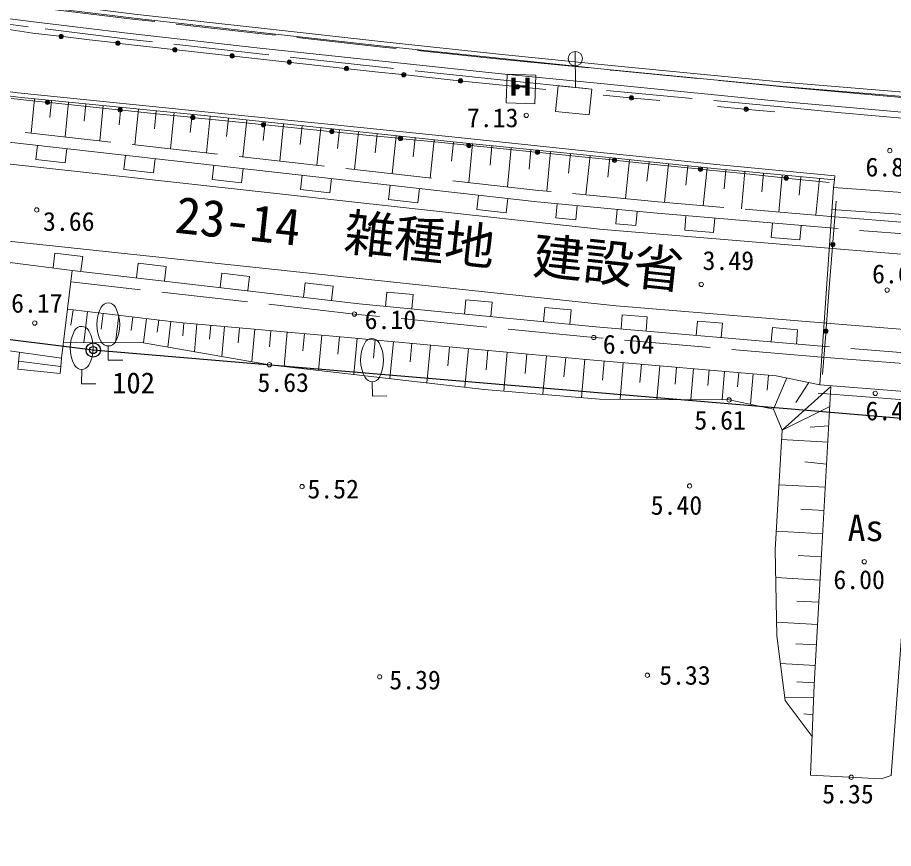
# Model space of a CAD drawing. Units: millimetres, scale not verified. Extents: x -107123 to 114729, y -74161 to 66839.
# Drawn here: x -65466 to -34941, y -7334 to 21635 of the extents above; entities that cross this region are included whole.
import ezdxf
from ezdxf.enums import TextEntityAlignment as Align

# ---------------------------------------------------------------- set-up
doc = ezdxf.new("R2010")
doc.units = ezdxf.units.MM
doc.header["$LTSCALE"] = 500
doc.header["$PDMODE"] = 32
doc.header["$PDSIZE"] = 250
doc.linetypes.add('DASHED', pattern=[7.5, 6, -1.5])
for name, color, linetype, lineweight in [('1-0_一 般', 7, 'Continuous', 9), ('1-2_躯体', 1, 'Continuous', 30), ('1-8_0', 8, 'Continuous', 13)]:
    doc.layers.add(name, color=color, linetype=linetype, lineweight=lineweight)
doc.styles.add('ＭＳ ゴシック', font='')
doc.styles.get('ＭＳ ゴシック').set_extended_font_data('MS Gothic')

msp = doc.modelspace()

# ---------------------------------------------------------------- linework, layer by layer
at = {"layer": '1-0_一 般'}
for p, q in [((-66346.6, 21298.5), (-64935, 21093.7)), ((-64001.4, 20982.5), (-64935, 21093.7)), ((-63889.4, 20969.2), (-62955.8, 20858)), ((-62022.1, 20746.9), (-62955.8, 20858)), ((-61910.1, 20733.5), (-60976.5, 20622.4)), ((-60036.7, 20519.2), (-60976.5, 20622.4)), ((-59923.9, 20506.9), (-58984.1, 20403.7)), ((-58044.3, 20300.6), (-58984.1, 20403.7)), ((-57931.5, 20288.2), (-56991.7, 20185.1)), ((-56049.9, 20081.3), (-56991.7, 20185.1)), ((-46027.2, 19200.7), (-46029.5, 20450.7)), ((-55936.9, 20068.8), (-54995.1, 19965)), ((-54053.3, 19861.1), (-54995.1, 19965)), ((-53940.3, 19848.7), (-52998.5, 19744.8)), ((-52063.1, 19644), (-52998.5, 19744.8)), ((-51950.9, 19632), (-51015.5, 19531.2)), ((-50080.1, 19430.4), (-51015.5, 19531.2)), ((-49967.8, 19418.3), (-49032.4, 19317.6)), ((-48101.5, 19227.2), (-49032.4, 19317.6)), ((-47989.8, 19216.4), (-47058.9, 19126)), ((-44128, 18837.7), (-45056.2, 18927.1)), ((-64497.3, 18686.1), (-65692.4, 18811.1)), ((-64875.5, 18799.1), (-64993.3, 17608.7)), ((-64353.9, 18671.2), (-63158.9, 18546.2)), ((-64280.3, 18740.2), (-64339.2, 18145)), ((-63685.1, 18681.3), (-63804.5, 17474.2)), ((-63081.6, 18621.6), (-63141.3, 18018.1)), ((-44016.6, 18827), (-43088.3, 18737.6)), ((-61963.8, 18421.3), (-63158.9, 18546.2)), ((-62478, 18561.9), (-62599.1, 17337.9)), ((-61866, 18501.4), (-61926.6, 17889.4)), ((-61820.4, 18406.3), (-60625.3, 18281.4)), ((-61254, 18440.8), (-61376.8, 17199.7)), ((-60633.4, 18379.4), (-60694.8, 17758.9)), ((-60012.9, 18318), (-60137.4, 17059.5)), ((-40132.4, 18443.3), (-41071.7, 18527.2)), ((-40019.7, 18433.2), (-39080.4, 18349.4)), ((-59430.2, 18156.5), (-60625.3, 18281.4)), ((-59383.6, 18255.8), (-59445.8, 17626.5)), ((-59286.8, 18141.5), (-58091.8, 18016.6)), ((-58754.3, 18193.5), (-58880.6, 16917.4)), ((-58116.5, 18127.5), (-58183.3, 17489.8)), ((-56965.5, 17903.4), (-58091.8, 18016.6)), ((-57478.8, 18060.7), (-57613.6, 16774.1)), ((-56835.5, 17993.3), (-56902.9, 17350)), ((-56830.3, 17889.8), (-55704, 17776.6)), ((-56192.2, 17925.9), (-56328.1, 16628.7)), ((-54577.7, 17663.5), (-55704, 17776.6)), ((-55543.6, 17858), (-55611.6, 17209.4)), ((-54895, 17790), (-55032, 16482.1)), ((-54241.1, 17721), (-54310.5, 17067.2)), ((-54442.6, 17649.9), (-53316.3, 17536.7)), ((-53587.3, 17651.7), (-53726.9, 16334.5)), ((-52190, 17423.6), (-53316.3, 17536.7)), ((-52928.7, 17581.9), (-52998.5, 16923.3)), ((-52270.1, 17512.1), (-52410.7, 16185.7)), ((-52054.8, 17410), (-50928.5, 17296.8)), ((-51606.9, 17441.8), (-51677.2, 16778.6)), ((-50943.7, 17371.5), (-51085.3, 16035.8)), ((-49802.2, 17183.6), (-50928.5, 17296.8)), ((-50275.9, 17300.7), (-50346.7, 16632.8)), ((-49607.7, 17233.3), (-49740.5, 15883.7)), ((-49667.1, 17170), (-48540.8, 17056.9)), ((-48932.9, 17166.9), (-48999.3, 16492.1)), ((-48258.2, 17100.5), (-48392.9, 15731.3)), ((-47414.5, 16943.7), (-48540.8, 17056.9)), ((-47573.6, 17033.2), (-47640.9, 16348.6)), ((-47279.4, 16930.1), (-46153.1, 16817)), ((-46889, 16965.8), (-47024.7, 15586.2)), ((-46199.2, 16898), (-46267, 16208.2)), ((-44742.2, 16669.7), (-46153.1, 16817)), ((-45509.8, 16826.3), (-45656.1, 15454.5)), ((-44823.9, 16753.1), (-44897, 16067.2)), ((-44572.9, 16652.1), (-43162.1, 16504.8)), ((-44138, 16680), (-44282.8, 15322.3)), ((-43459.1, 16607.6), (-43531.5, 15928.7)), ((-41751.3, 16357.6), (-43162.1, 16504.8)), ((-42780.3, 16535.1), (-42923.6, 15191.4)), ((-42108.4, 16463.5), (-42180.1, 15791.6)), ((-41582, 16339.9), (-40171.1, 16192.7)), ((-41436.6, 16391.8), (-41577, 15075.2)), ((-40777.8, 16325.7), (-40839.3, 15666.5)), ((-40118.6, 16264.3), (-40240, 14961.7)), ((-38760.3, 16045.5), (-40171.1, 16192.7)), ((-39467.4, 16203.6), (-39528.1, 15552.3)), ((-38816.1, 16142.9), (-38936.5, 14851.1)), ((-38591, 16027.8), (-37180.2, 15880.6)), ((-38170.2, 16082.7), (-38230.4, 15436.8)), ((-37524.3, 16022.5), (-37643.7, 14741.4)), ((-36996.4, 15973.3), (-37027.7, 15705.9)), ((-47355.7, 15211.5), (-43175.1, 14809.4)), ((-37051.8, 13808), (-36940.7, 15231.5)), ((-45183.2, 14256.8), (-37069.5, 13580.2)), ((-37065.1, 13637.1), (-37176.1, 12213.5)), ((-63556.7, 12817.1), (-65730.6, 13095.4)), ((-37287.2, 10790), (-37176.1, 12213.5)), ((-63524.8, 11448.7), (-63602.8, 10910.2)), ((-63028.3, 11389.1), (-63159.7, 10293.6)), ((-62480.6, 11323.5), (-62546.2, 10775.7)), ((-37272, 10984.1), (-44604.6, 11580.6)), ((-61932.8, 11257.8), (-62048, 10297)), ((-61452.4, 11200.2), (-61510, 10719.8)), ((-60972, 11142.6), (-61074.4, 10288.4)), ((-60544.9, 11091.4), (-60596.1, 10664.3)), ((-60117.9, 11040.1), (-60225.6, 10142)), ((-59668.2, 10991.3), (-59708.2, 10540.8)), ((-59217.7, 10951.4), (-59303.5, 9982.9)), ((-58733.4, 10908.5), (-58776.4, 10424.2)), ((-58249.2, 10865.6), (-58342.1, 9817)), ((-57724.9, 10819.1), (-57771.4, 10294.8)), ((-57200.6, 10772.6), (-57301.2, 9637.4)), ((-56633, 10722.3), (-56683.3, 10154.7)), ((-56065.4, 10672), (-56171.8, 9471.8)), ((-55465.3, 10618.8), (-55518.5, 10018.7)), ((-54865.2, 10565.6), (-54974.4, 9333.2)), ((-54248.9, 10511), (-54303.6, 9894.8)), ((-53632.8, 10455.6), (-53749.8, 9191.4)), ((-53000.6, 10397.1), (-53059.1, 9765)), ((-37300.5, 10619.1), (-37411.6, 9195.6)), ((-63871.1, 10291.5), (-61139.9, 10299.7)), ((-62302.4, 10183.9), (-62301.6, 9683.9)), ((-52368.5, 10338.6), (-52488.2, 9045.3)), ((-51721.9, 10278.8), (-51781.7, 9632.1)), ((-51075.2, 10219), (-51197.7, 8895.9)), ((-50413.7, 10157.7), (-50474.9, 9496.2)), ((-49752.2, 10096.5), (-49877.5, 8743.1)), ((-49075.5, 10033.9), (-49138.1, 9357.2)), ((-48398.8, 9971.3), (-48524.8, 8609.8)), ((-47718.1, 9908.3), (-47781.1, 9227.5)), ((-47037.3, 9845.3), (-47161.9, 8498.9)), ((-46364.1, 9782.9), (-46426.4, 9109.8)), ((-63936.8, 9764), (-63962.5, 9471.1)), ((-62301.6, 9683.9), (-61801.6, 9684.7)), ((-45690.9, 9720.6), (-45814.1, 8389.2)), ((-45024.9, 9662.4), (-45081.9, 8996.3)), ((-44358.7, 9605.3), (-44468, 8330.2)), ((-43721.1, 9550.7), (-43775.8, 8913.1)), ((-43083.6, 9496.1), (-43184.2, 8321.7)), ((-63230.7, 9367.8), (-63231.8, 8867.8)), ((-42496.4, 9445.8), (-42546.7, 8858.6)), ((-41909.2, 9395.5), (-42001.8, 8313.9)), ((-41368.4, 9349.2), (-41414.7, 8808.4)), ((-40827.6, 9302.8), (-40912.9, 8306.8)), ((-40329.6, 9260.2), (-40372.2, 8762.1)), ((-39831.5, 9217.5), (-39923, 8149.8)), ((-39297.7, 9171.8), (-39343.4, 8637.9)), ((-63231.8, 8867.8), (-62731.8, 8866.7)), ((-53102.1, 8939.3), (-53096.1, 8439.4)), ((-39120.4, 7982.9), (-38651.7, 9068.4)), ((-37892.9, 8907.5), (-38341.2, 8208.5)), ((-37121.1, 8768.5), (-38822.8, 7250.9)), ((-53096.1, 8439.4), (-52596.1, 8445.4)), ((-38822.8, 7250.9), (-37159.7, 8070.3)), ((-37196.4, 7404.8), (-37847.9, 7350.6)), ((-37228.4, 6825.7), (-38841.6, 6920)), ((-37270.4, 6065.1), (-38032.1, 6145.8)), ((-37315.1, 5256.8), (-38931.2, 5346)), ((-37359.7, 4448.7), (-38167.8, 4493.3)), ((-37404.3, 3640.6), (-39023.2, 3730)), ((-37449.6, 2831.2), (-38259, 2877.6)), ((-37496.1, 2021.8), (-39042.9, 2110.5)), ((-37540.4, 1248.4), (-38313.9, 1292.7)), ((-37584.8, 475), (-39014.4, 557)), ((-37625.8, -239.9), (-38340.6, -198.8)), ((-37666.8, -954.7), (-38883, -884.9)), ((-37701.7, -1562.7), (-38309.8, -1527.9)), ((-37724, -2086.1), (-38732.7, -2059.5)), ((-37747.9, -2677.5), (-38058.9, -2639.4))]:
    msp.add_line(p, q, dxfattribs=at)
at = {"layer": '1-0_一 般', "linetype": 'DASHED'}
for p, q in [((-37120.9, 14697), (-33099.9, 14374.6)), ((-37083.7, 14944.1), (-33102.5, 14663.5)), ((-33129.5, 13975.7), (-37154.8, 14298.5)), ((-37069.5, 13580.2), (-33291.8, 13265.2)), ((-37272, 10984.1), (-33470.9, 10674.9)), ((-33434.8, 9856.6), (-37452.4, 10176.7)), ((-37588.1, 9806.8), (-33462.1, 9488.7)), ((-37564.4, 8539.9), (-33586.9, 8232))]:
    msp.add_line(p, q, dxfattribs=at)
at = {"layer": '1-0_一 般'}
for points in [[(-102585.9, 27184), (-92676, 25816.1), (-85006.3, 24761.3), (-79953.5, 24062.1), (-76934.1, 23662.2), (-70966.1, 22858.6), (-64763.5, 22019.7), (-61407, 21608.1), (-56891.6, 21104.4), (-52716.9, 20641.7), (-48587.3, 20200.8), (-44796.8, 19810.9), (-38800.4, 19226), (-36843.2, 19067.2), (-30679.3, 18558.3), (-25906.8, 18199.5), (-19715.1, 17749.8), (-15098.3, 17423), (-7594.2, 16887.1), (-3507.2, 16588.2), (6480.1, 15806), (11735.8, 15350.9), (17843.1, 14775.3), (26385.1, 13996.8)], [(26398.8, 14146.2), (17857, 14924.7), (11749.3, 15500.3), (6492.5, 15955.5), (-3495.9, 16737.8), (-7583.4, 17036.7), (-15087.7, 17572.7), (-19704.3, 17899.4), (-25895.7, 18349.1), (-30667.5, 18707.9), (-36830.9, 19216.7), (-38787.1, 19375.4), (-44781.8, 19960.2), (-48571.7, 20350), (-52700.7, 20790.9), (-56875, 21253.5), (-61389.6, 21757.1), (-64744.4, 22168.5), (-70946, 23007.2), (-76914.2, 23810.9), (-79933.4, 24210.7), (-84985.8, 24909.9), (-92655.6, 25964.7), (-102565.4, 27332.6)], [(-80055.7, 23527), (-77050.8, 23108), (-71119.5, 22291.1), (-64998.7, 21494.6), (-61542.9, 21080.7), (-57017.1, 20565.7), (-52977.8, 20132.1), (-48717.9, 19678.8)], [(-92103.3, 21120.4), (-88481, 20073.3), (-86213.2, 19538.4), (-81386.9, 18489.5), (-77317.2, 17893.7), (-74174.2, 17447.8), (-64546.4, 16398.6), (-45183.2, 14256.8)], [(-73575.8, 20071.3), (-71546.3, 19796.7), (-65452.4, 19014.2), (-58700.7, 18320.1), (-54536.3, 17902.7), (-49997.7, 17437.3), (-45932.3, 17011.2)], [(-45976.2, 16876), (-50059, 17277.7), (-54613.6, 17760.5), (-58616.5, 18179.9), (-65446.3, 18855.6), (-71557.2, 19664.4)], [(-20542.8, 17193.4), (-25888.5, 17596), (-30574.1, 17970.2), (-32572.6, 18151.6), (-36863.9, 18530.2), (-38848.8, 18711), (-44786.7, 19296.2), (-48717.9, 19678.8)], [(-44604.6, 11580.6), (-67427.3, 14015.2), (-75206.9, 15057.9), (-79050, 15571.3), (-83200.4, 16109.2), (-85599.2, 16617.3), (-89309.4, 17543.1), (-92180.2, 18491.1)], [(-71945.5, 17992.4), (-47355.7, 15211.5), (-43175.1, 14809.4), (-37154.8, 14298.5)], [(-64773.5, 17181.3), (-64829.7, 16684.4), (-63805.1, 16568.6), (-63748.9, 17065.4)], [(-61699.8, 16833.7), (-61755.9, 16336.8), (-60731.4, 16221), (-60675.2, 16717.8)], [(-45932.3, 17011.2), (-41103.5, 16507.2), (-36979.1, 16120.3), (-36996.4, 15973.3), (-41087.7, 16354.6), (-45976.2, 16876)], [(-58626, 16486), (-58682.2, 15989.2), (-57657.6, 15873.3), (-57601.5, 16370.2)], [(-55552.3, 16138.4), (-55608.5, 15641.6), (-54583.9, 15525.7), (-54527.7, 16022.6)], [(-52478.6, 15790.8), (-52534.8, 15294), (-51510.2, 15178.1), (-51454, 15674.9)], [(-49404.9, 15443.2), (-49461, 14946.4), (-48436.5, 14830.5), (-48380.3, 15327.3)], [(-46658.9, 15144.4), (-46706.8, 14646.7), (-46010, 14579.7), (-45962.2, 15077.4)], [(-44568.6, 14943.4), (-44616.5, 14445.7), (-43919.7, 14378.7), (-43871.9, 14876.4)], [(-42171.7, 14724.2), (-42214, 14226), (-41210.6, 14140.9), (-41168.3, 14639.1)], [(-39161.5, 14468.8), (-39203.8, 13970.6), (-38200.4, 13885.4), (-38158.2, 14383.6)], [(-63254.8, 12805.5), (-63195.8, 13302), (-64165.4, 13417.1), (-64224.4, 12920.6)], [(-65730.6, 13095.4), (-66089.1, 10057.9), (-63936.8, 9764), (-63556.7, 12817.1)], [(-60345.8, 12460.2), (-60286.9, 12956.7), (-61256.5, 13071.8), (-61315.5, 12575.3)], [(-63556.7, 12817.1), (-53558.4, 11654.4), (-45308.2, 10852.3), (-37452.4, 10176.7)], [(-57436.9, 12114.8), (-57378, 12611.3), (-58347.6, 12726.4), (-58406.6, 12229.9)], [(-54528, 11769.5), (-54469.1, 12266), (-55438.7, 12381.1), (-55497.6, 11884.6)], [(-51725, 11476.1), (-51676.6, 11973.8), (-52593.3, 12062.9), (-52641.7, 11565.3)], [(-37452.4, 10176.7), (-45308.2, 10852.3), (-53558.4, 11654.4)], [(-48974.9, 11208.8), (-48926.5, 11706.4), (-49843.2, 11795.5), (-49891.6, 11297.9)], [(-63724.1, 11472.6), (-59831.5, 11005.8), (-53825.4, 10473.5), (-45517.3, 9704.6), (-39032.2, 9149), (-37505.8, 8825.5)], [(-46224.8, 10941.4), (-46176.5, 11439), (-47093.1, 11528.2), (-47141.5, 11030.5)], [(-43562.4, 10702.1), (-43519.6, 11200.3), (-44392.5, 11275.4), (-44435.3, 10777.2)], [(-40943.9, 10477), (-40901, 10975.1), (-41773.9, 11050.2), (-41816.7, 10552)], [(-38325.3, 10251.8), (-38282.5, 10749.9), (-39155.3, 10825), (-39198.2, 10326.8)], [(-37778.4, -3432), (-38718.3, -2172.1), (-39005.6, 73.6), (-39060.6, 3074.4), (-38822.8, 7250.9), (-39120.4, 7982.9), (-40669.6, 8305.2), (-45183.6, 8334.9), (-49201.1, 8664.8), (-56687.1, 9531.4), (-61139.9, 10299.7)], [(-65395.6, 9963.2), (-65459.8, 9377.6), (-63984.4, 9226.9), (-63962.5, 9471.1), (-65429.1, 9658)], [(-33965.1, 8519), (-34275.9, 4773.4), (-34617.5, 688.9), (-35020.3, -4791.8), (-35374.2, -4904.6), (-37832.9, -4777), (-37705.3, -1625.6), (-37432.9, 3122.6), (-37121.1, 8768.5)]]:
    msp.add_lwpolyline(points, dxfattribs=at)
at = {"layer": '1-0_一 般', "linetype": 'DASHED'}
for points in [[(-48629.6, 19462.5), (-52986.3, 19924.5), (-57031.9, 20370), (-61526.5, 20868.3), (-65090.8, 21308.9), (-71095.4, 22117.4), (-76989, 22926.9), (-80114.3, 23348.3), (-84859.2, 23995.1), (-92676.9, 25055.9), (-102612.5, 26428.9)], [(-48545, 20174.5), (-52746.6, 20606.6), (-56954, 21069.5), (-61454.6, 21580.7), (-64792.9, 21987), (-71021.1, 22786.3), (-76941, 23593.7), (-79993, 24026.7)], [(-48545, 20174.5), (-44745.9, 19794.2), (-38783, 19219.1), (-36852.2, 19038.9), (-32506, 18653.1), (-30673.2, 18499), (-25926.9, 18101.7), (-20505.9, 17702.7)], [(-48629.6, 19462.5), (-44940, 19094.4), (-38861.3, 18518.6), (-36876.7, 18328.4), (-32590.1, 17948.4), (-30576.4, 17770.9), (-25812.4, 17392.8), (-20455, 16990.2)], [(-37120.9, 14697), (-43139, 15207.7), (-47314.1, 15609.3), (-71900.6, 18389.8)], [(-37588.1, 9806.8), (-45384.1, 10479.8), (-53726.6, 11297.4), (-63601, 12420.4)]]:
    msp.add_lwpolyline(points, dxfattribs=at)
at = {"layer": '1-0_一 般'}
for points in [[(-48434.4, 18661.2), (-47434.9, 18627.9), (-47401.6, 19627.4), (-48401, 19660.7)], [(-37505.8, 8825.5), (-33533.9, 8519.6), (-33022.9, 15414.6), (-37027.7, 15705.9)]]:
    msp.add_lwpolyline(points, close=True, dxfattribs=at)
at = {"layer": '1-0_一 般', "linetype": 'DASHED'}
msp.add_lwpolyline([(-46716.4, 18359.7), (-45542.4, 18240.7), (-45451.7, 19136.1), (-46625.7, 19255.1)], close=True, dxfattribs=at)
at = {"layer": '1-0_一 般'}
for centre, radius in [((-63945.4, 20975.9), 75), ((-63945.4, 20975.9), 49.5), ((-63945.4, 20975.9), 24.5), ((-61966.1, 20740.2), 75), ((-61966.1, 20740.2), 49.5), ((-61966.1, 20740.2), 24.5), ((-59980.3, 20513.1), 75), ((-59980.3, 20513.1), 49.5), ((-59980.3, 20513.1), 24.5), ((-57987.9, 20294.4), 75), ((-57987.9, 20294.4), 49.5), ((-57987.9, 20294.4), 24.5), ((-55993.4, 20075), 75), ((-46029, 20200.7), 250), ((-55993.4, 20075), 49.5), ((-55993.4, 20075), 24.5), ((-53996.8, 19854.9), 75), ((-53996.8, 19854.9), 49.5), ((-53996.8, 19854.9), 24.5), ((-52007, 19638), 75), ((-52007, 19638), 49.5), ((-52007, 19638), 24.5), ((-50024, 19424.4), 75), ((-50024, 19424.4), 49.5), ((-50024, 19424.4), 24.5), ((-48045.7, 19221.8), 75), ((-48045.7, 19221.8), 49.5), ((-48045.7, 19221.8), 24.5), ((-64425.6, 18678.6), 75), ((-64425.6, 18678.6), 49.5), ((-64425.6, 18678.6), 24.5), ((-44072.3, 18832.3), 75), ((-44072.3, 18832.3), 49.5), ((-44072.3, 18832.3), 24.5), ((-61892.1, 18413.8), 75), ((-61892.1, 18413.8), 49.5), ((-61892.1, 18413.8), 24.5), ((-40076, 18438.3), 75), ((-40076, 18438.3), 49.5), ((-40076, 18438.3), 24.5), ((-59358.5, 18149), 75), ((-59358.5, 18149), 49.5), ((-59358.5, 18149), 24.5), ((-56897.9, 17896.6), 75), ((-56897.9, 17896.6), 49.5), ((-56897.9, 17896.6), 24.5), ((-54510.1, 17656.7), 75), ((-54510.1, 17656.7), 49.5), ((-54510.1, 17656.7), 24.5), ((-52122.4, 17416.8), 75), ((-52122.4, 17416.8), 49.5), ((-52122.4, 17416.8), 24.5), ((-49734.7, 17176.8), 75), ((-49734.7, 17176.8), 49.5), ((-49734.7, 17176.8), 24.5), ((-47346.9, 16936.9), 75), ((-47346.9, 16936.9), 49.5), ((-47346.9, 16936.9), 24.5), ((-44657.6, 16660.9), 75), ((-44657.6, 16660.9), 49.5), ((-44657.6, 16660.9), 24.5), ((-41666.6, 16348.8), 75), ((-41666.6, 16348.8), 49.5), ((-41666.6, 16348.8), 24.5), ((-38675.7, 16036.6), 75), ((-38675.7, 16036.6), 49.5), ((-38675.7, 16036.6), 24.5), ((-37058.4, 13722.5), 75), ((-37058.4, 13722.5), 49.5), ((-37058.4, 13722.5), 24.5), ((-37293.8, 10704.6), 75), ((-37293.8, 10704.6), 49.5), ((-37293.8, 10704.6), 24.5)]:
    msp.add_circle(centre, radius, dxfattribs=at)
for centre, radius, start, end in [((-62304.4, 11400.6), 283.3, 28.16774, 152.02277), ((-61437, 10935.3), 1267.7, 151.84578, 208.34473), ((-63178.7, 10932.4), 1275, 332.02277, 28.16774), ((-62362.3, 10115.9), 1267.7, 151.6223, 208.12124), ((-63228, 10584.5), 283.3, 27.94426, 151.79928), ((-64104, 10119.8), 1275, 331.79928, 27.94426), ((-53116.9, 10155.9), 283.3, 28.76754, 152.62257), ((-62302.9, 10467.2), 283.3, 208.16774, 332.02277), ((-52244.6, 9699.8), 1267.7, 152.44558, 208.94453), ((-53986.2, 9678.7), 1275, 332.62257, 28.76754), ((-63230, 9651.2), 283.3, 207.94426, 331.79928), ((-53105.6, 9222.6), 283.3, 208.76754, 332.62257)]:
    msp.add_arc(centre, radius, start, end, dxfattribs=at)
at = {"layer": '1-2_躯体'}
msp.add_lwpolyline([(6088.7, -40899), (8073.6, 4038.8), (-62829.6, 10042.1), (-75424.2, 11611.3), (-87178.9, 13362.3), (-92161.9, 15319.6), (-94091.9, 16256.2), (-94192.9, 5468), (-94275.8, -21622.7), (-103132.8, -39969.1)], close=True, dxfattribs=at)
msp.add_circle((-62829.6, 10042.1), 250, dxfattribs=at)
msp.add_point((-62829.6, 10042.1), dxfattribs=at)
at = {"layer": '1-8_0'}
for centre in [(-47737.5, 18223.7), (-35068.1, 16996.5), (-64797.9, 14926.9), (-41638.7, 12329.3), (-35160.8, 12134), (-53726.6, 11297.4), (-64864.6, 10980.7), (-45384.1, 10479.8), (-56687.1, 9531.4), (-35573.7, 8531.9), (-40669.6, 8305.2), (-55547.6, 5282.5), (-42044.8, 5304.6), (-35959, 2660.7), (-43516.7, -1295), (-52846.3, -1350.4), (-36410.4, -4851)]:
    msp.add_circle(centre, 75, dxfattribs=at)

# ---------------------------------------------------------------- texts
at = {"layer": '1-0_一 般', "style": 'ＭＳ ゴシック', "width": 2}
msp.add_text('H', height=623.2, dxfattribs=at).set_placement((-48362, 18726.9), align=Align.BOTTOM_LEFT)
at = {"layer": '1-0_一 般', "style": 'ＭＳ ゴシック'}
msp.add_text('As', height=916.4, dxfattribs=at).set_placement((-36538.7, 3107.5), align=Align.BOTTOM_LEFT)
at = {"layer": '1-2_躯体', "style": 'ＭＳ ゴシック'}
for s, p in [('23-14', (-60057.8, 13755.1)), ('雑種地', (-54163.9, 13152.3)), ('建設省', (-47591.5, 12340.9))]:
    msp.add_text(s, height=1283, rotation=353.911, dxfattribs=at).set_placement(p, align=Align.BOTTOM_LEFT)
msp.add_text('102', height=733.1, dxfattribs=at).set_placement((-62170.4, 8312), align=Align.BOTTOM_LEFT)
at = {"layer": '1-8_0', "color": 7, "style": 'ＭＳ ゴシック'}
for s, p in [('7.13', (-49805.5, 17612.8)), ('6.81', (-35916.9, 15894.5)), ('3.66', (-64577.5, 13999.5)), ('3.49', (-41593.4, 12633.7)), ('6.67', (-35687.3, 12169.8)), ('6.17', (-65690.1, 11147.5)), ('6.10', (-53368.3, 10573.9)), ('6.04', (-45070.2, 9716)), ('5.63', (-57104.9, 8384.5)), ('6.45', (-35917.1, 7393.9)), ('5.61', (-41878.8, 7069)), ('5.52', (-55362.9, 4670.6)), ('5.40', (-43401.1, 4102)), ('6.00', (-37035.4, 1510.6)), ('5.39', (-52510.1, -1985)), ('5.33', (-43105.4, -1822.6)), ('5.35', (-37423.5, -5961.1))]:
    msp.add_text(s, height=659.8, dxfattribs=at).set_placement(p, align=Align.BOTTOM_LEFT)

doc.saveas('drawing.dxf')
